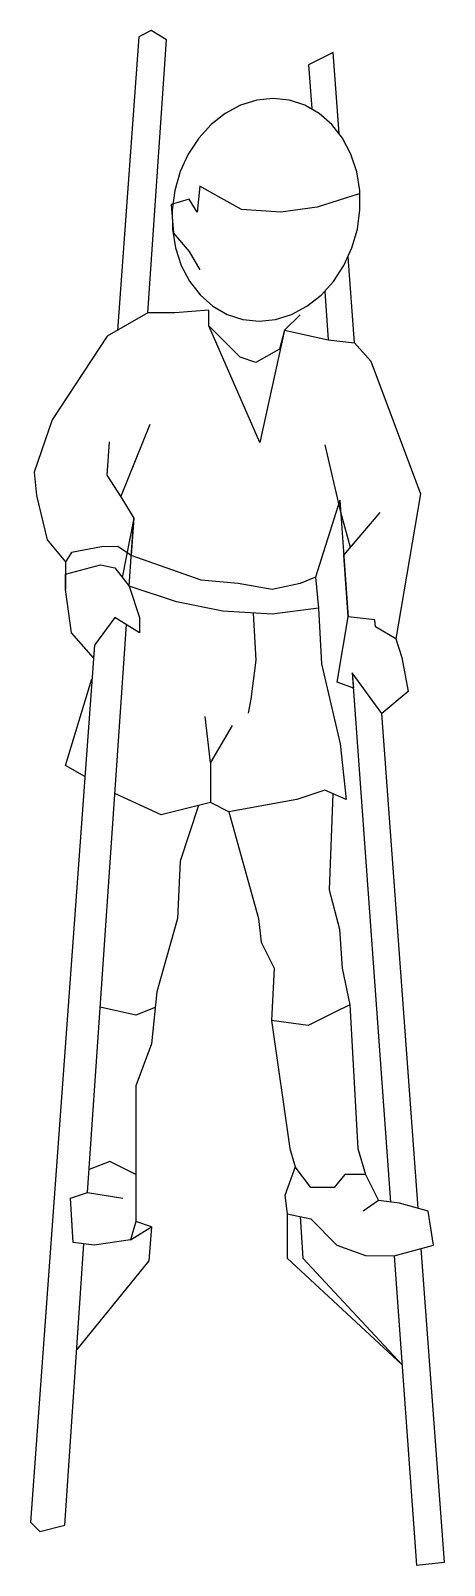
# Model space of a CAD drawing. Extents: x -0.27 to 0.27, y 0 to 2.04.
import ezdxf

# ---------------------------------------------------------------- set-up
doc = ezdxf.new("R2010")
doc.units = 0
doc.header["$MEASUREMENT"] = 0

msp = doc.modelspace()

# ---------------------------------------------------------------- linework, layer by layer
at = {"linetype": 'Continuous'}
for p, q in [((-0.1149, 2.039), (-0.1313, 2.0308)), ((-0.0944, 2.0267), (-0.1149, 2.039)), ((-0.1313, 2.0308), (-0.1597, 1.6408)), ((-0.1192, 1.6639), (-0.0944, 2.0267)), ((0.1272, 2.0102), (0.0944, 1.9938)), ((0.1351, 1.9025), (0.1272, 2.0102)), ((0.0944, 1.9938), (0.0986, 1.9354)), ((0.0041, 1.94), (-0.0163, 1.9291)), ((0.0255, 1.9466), (0.0041, 1.94)), ((0.0474, 1.9489), (0.0255, 1.9466)), ((0.0689, 1.9466), (0.0474, 1.9489)), ((0.0895, 1.9399), (0.0689, 1.9466)), ((0.1085, 1.929), (0.0895, 1.9399)), ((-0.0163, 1.9291), (-0.0351, 1.9144)), ((0.1254, 1.9142), (0.1085, 1.929)), ((-0.0351, 1.9144), (-0.0516, 1.8961)), ((0.1396, 1.896), (0.1254, 1.9142)), ((-0.0516, 1.8961), (-0.0655, 1.875)), ((0.1508, 1.8748), (0.1396, 1.896)), ((-0.0655, 1.875), (-0.0762, 1.8517)), ((0.1585, 1.8515), (0.1508, 1.8748)), ((-0.0762, 1.8517), (-0.0834, 1.8268)), ((0.1625, 1.8266), (0.1585, 1.8515)), ((-0.0641, 1.8151), (-0.0883, 1.8081)), ((-0.0834, 1.8268), (-0.0869, 1.8011)), ((-0.0536, 1.7977), (-0.0641, 1.8151)), ((-0.0502, 1.8324), (-0.0536, 1.7977)), ((-0.0259, 1.8186), (-0.0502, 1.8324)), ((0.0053, 1.8012), (-0.0259, 1.8186)), ((0.1615, 1.822), (0.106, 1.8047)), ((0.1628, 1.8009), (0.1625, 1.8266)), ((-0.0883, 1.8081), (-0.0849, 1.77)), ((-0.0869, 1.8011), (-0.0866, 1.7754)), ((0.0574, 1.7977), (0.0053, 1.8012)), ((0.106, 1.8047), (0.0574, 1.7977)), ((0.1593, 1.7752), (0.1628, 1.8009)), ((-0.0866, 1.7754), (-0.0826, 1.7506)), ((0.1521, 1.7503), (0.1593, 1.7752)), ((-0.0849, 1.77), (-0.0641, 1.7457)), ((-0.0826, 1.7506), (-0.0749, 1.7272)), ((-0.0641, 1.7457), (-0.0502, 1.7214)), ((0.1414, 1.727), (0.1521, 1.7503)), ((0.1556, 1.6242), (0.1472, 1.7386)), ((-0.0749, 1.7272), (-0.0637, 1.7061)), ((0.1275, 1.7059), (0.1414, 1.727)), ((-0.0637, 1.7061), (-0.0495, 1.6878)), ((0.111, 1.6877), (0.1275, 1.7059)), ((0.1161, 1.6926), (0.1207, 1.6282)), ((-0.0495, 1.6878), (-0.0326, 1.673)), ((-0.0326, 1.673), (-0.0136, 1.6621)), ((0.0718, 1.662), (0.0922, 1.6729)), ((0.0922, 1.6729), (0.111, 1.6877)), ((-0.1192, 1.6639), (-0.1733, 1.633)), ((-0.0831, 1.6642), (-0.1192, 1.6639)), ((-0.038, 1.6677), (-0.0831, 1.6642)), ((-0.038, 1.6469), (-0.038, 1.6677)), ((-0.0136, 1.6621), (0.007, 1.6554)), ((0.007, 1.6554), (0.0286, 1.6532)), ((0.0286, 1.6532), (0.0504, 1.6554)), ((0.0504, 1.6554), (0.0718, 1.662)), ((0.0831, 1.6615), (0.0626, 1.641)), ((-0.1733, 1.633), (-0.2461, 1.522)), ((0.0298, 1.492), (-0.038, 1.6469)), ((0.0037, 1.6053), (-0.038, 1.6469)), ((0.0626, 1.641), (0.0298, 1.492)), ((0.0626, 1.641), (0.0557, 1.6157)), ((0.0626, 1.641), (0.1207, 1.6282)), ((0.0557, 1.6157), (0.0245, 1.5983)), ((0.1207, 1.6282), (0.1556, 1.6242)), ((0.1556, 1.6242), (0.1774, 1.6)), ((0.0245, 1.5983), (0.0037, 1.6053)), ((0.1774, 1.6), (0.2431, 1.4236)), ((-0.2461, 1.522), (-0.2704, 1.4526)), ((-0.1549, 1.4195), (-0.116, 1.5163)), ((-0.1704, 1.4927), (-0.1737, 1.4484)), ((0.1372, 1.3993), (0.1165, 1.4885)), ((-0.2704, 1.4526), (-0.267, 1.4214)), ((-0.1737, 1.4484), (-0.1549, 1.4195)), ((-0.267, 1.4214), (-0.2531, 1.3624)), ((-0.1549, 1.4195), (-0.1379, 1.3913)), ((0.136, 1.4153), (0.1036, 1.3128)), ((0.136, 1.4153), (0.1472, 1.26)), ((0.2431, 1.4236), (0.2103, 1.2308)), ((-0.1379, 1.3913), (-0.1531, 1.3124)), ((-0.1442, 1.3009), (-0.1379, 1.3913)), ((-0.1379, 1.3913), (-0.1414, 1.3415)), ((0.1503, 1.3525), (0.1372, 1.3993)), ((0.1413, 1.3419), (0.1897, 1.399)), ((-0.2531, 1.3624), (-0.2287, 1.3333)), ((-0.1806, 1.3533), (-0.2205, 1.3456)), ((-0.159, 1.3538), (-0.1806, 1.3533)), ((-0.1414, 1.3415), (-0.159, 1.3538)), ((-0.2205, 1.3456), (-0.2287, 1.3333)), ((-0.2287, 1.3333), (-0.2287, 1.2964)), ((-0.2287, 1.3169), (-0.1823, 1.3294)), ((-0.1823, 1.3294), (-0.1631, 1.3251)), ((-0.0482, 1.3087), (-0.1414, 1.3415)), ((0.1472, 1.26), (0.1413, 1.3419)), ((-0.2287, 1.2964), (-0.2287, 1.3169)), ((-0.1631, 1.3251), (-0.1442, 1.3009)), ((0.001, 1.3046), (-0.0482, 1.3087)), ((0.1036, 1.3128), (0.0831, 1.3046)), ((0.1036, 1.3128), (0.1077, 1.2718)), ((-0.2205, 1.239), (-0.2287, 1.2964)), ((-0.1442, 1.3009), (-0.1303, 1.2595)), ((-0.081, 1.28), (-0.1442, 1.3009)), ((0.0462, 1.2964), (0.001, 1.3046)), ((0.0831, 1.3046), (0.0462, 1.2964)), ((-0.0195, 1.2677), (-0.081, 1.28)), ((0.0462, 1.2636), (-0.0195, 1.2677)), ((0.021, 1.2652), (0.0245, 1.2028)), ((0.1077, 1.2718), (0.0462, 1.2636)), ((0.1077, 1.2718), (0.1118, 1.1979)), ((-0.1994, 0.4955), (-0.1476, 1.2498)), ((-0.1631, 1.2595), (-0.1901, 1.2227)), ((-0.1303, 1.239), (-0.1631, 1.2595)), ((-0.1303, 1.2595), (-0.1303, 1.239)), ((0.1323, 1.1733), (0.1472, 1.26)), ((0.1827, 1.2561), (0.1472, 1.26)), ((0.1834, 1.2467), (0.1827, 1.2561)), ((0.1834, 1.2467), (0.1827, 1.2561)), ((0.2103, 1.2308), (0.1834, 1.2467)), ((-0.1913, 1.2058), (-0.2205, 1.239)), ((0.2103, 1.2308), (0.2185, 1.2061)), ((-0.1901, 1.2227), (-0.2749, 0.0574)), ((-0.1901, 1.2227), (-0.1913, 1.2058)), ((0.2185, 1.2061), (0.2267, 1.161)), ((0.0245, 1.2028), (0.0176, 1.1507)), ((0.1118, 1.1979), (0.1364, 1.0913)), ((0.1526, 1.1856), (0.2032, 0.4826)), ((0.1526, 1.1856), (0.154, 1.1655)), ((0.1918, 1.1319), (0.1526, 1.1856)), ((-0.2287, 1.0626), (-0.1934, 1.1776)), ((0.154, 1.1655), (0.1323, 1.1733)), ((0.0176, 1.1507), (0.0143, 1.1324)), ((0.2267, 1.161), (0.1918, 1.1319)), ((-0.0359, 1.0667), (-0.0431, 1.1277)), ((0.2403, 0.4743), (0.1918, 1.1319)), ((-0.0072, 1.1159), (-0.0359, 1.0667)), ((0.1364, 1.0913), (0.1446, 1.0174)), ((-0.2028, 1.048), (-0.2287, 1.0626)), ((-0.0359, 1.0667), (-0.0359, 1.0133)), ((-0.1015, 0.9969), (-0.163, 1.0256)), ((0.1159, 1.0297), (0.079, 1.0174)), ((0.1446, 1.0174), (0.1159, 1.0297)), ((0.1268, 1.0251), (0.1217, 0.8974)), ((-0.0359, 1.0133), (-0.1015, 0.9969)), ((-0.052, 1.0093), (-0.0761, 0.9356)), ((-0.0113, 1.001), (-0.0359, 1.0133)), ((0.079, 1.0174), (-0.0113, 1.001)), ((-0.0113, 1.001), (0.028, 0.8593)), ((-0.0761, 0.9356), (-0.0796, 0.8593)), ((0.1217, 0.8974), (0.1355, 0.8454)), ((-0.0796, 0.8593), (-0.1073, 0.7621)), ((0.028, 0.8593), (0.0314, 0.828)), ((0.1355, 0.8454), (0.139, 0.7933)), ((0.0314, 0.828), (0.0488, 0.7933)), ((0.0488, 0.7933), (0.0453, 0.7239)), ((0.139, 0.7933), (0.1494, 0.7447)), ((-0.1073, 0.7621), (-0.1143, 0.6927)), ((-0.1351, 0.7309), (-0.1825, 0.7414)), ((-0.1094, 0.7411), (-0.1351, 0.7309)), ((0.1286, 0.7343), (0.0939, 0.717)), ((0.1494, 0.7447), (0.1286, 0.7343)), ((0.1494, 0.7447), (0.1598, 0.5539)), ((0.0939, 0.717), (0.0453, 0.7239)), ((0.0453, 0.7239), (0.0696, 0.5539)), ((-0.1143, 0.6927), (-0.1351, 0.6372)), ((-0.1351, 0.6372), (-0.1351, 0.5435)), ((0.0696, 0.5539), (0.0766, 0.5296)), ((0.1598, 0.5539), (0.1702, 0.5192)), ((-0.1698, 0.5366), (-0.1973, 0.5259)), ((-0.1351, 0.5192), (-0.1698, 0.5366)), ((-0.1351, 0.5435), (-0.1351, 0.5192)), ((-0.1351, 0.5192), (-0.1351, 0.4915)), ((0.0766, 0.5296), (0.0627, 0.4915)), ((0.0974, 0.5019), (0.0766, 0.5296)), ((0.1425, 0.5192), (0.1286, 0.5019)), ((0.1702, 0.5192), (0.1425, 0.5192)), ((0.1702, 0.5192), (0.1876, 0.4845)), ((-0.2219, 0.488), (-0.1994, 0.4955)), ((-0.1994, 0.4955), (-0.1525, 0.488)), ((-0.1351, 0.4915), (-0.1351, 0.4568)), ((0.0627, 0.4915), (0.0661, 0.4672)), ((0.1286, 0.5019), (0.0974, 0.5019)), ((-0.2184, 0.429), (-0.2219, 0.488)), ((0.1876, 0.4845), (0.1668, 0.4706)), ((0.2153, 0.4811), (0.1876, 0.4845)), ((0.2535, 0.4706), (0.2153, 0.4811)), ((0.2605, 0.4255), (0.2535, 0.4706)), ((-0.1351, 0.4568), (-0.142, 0.4325)), ((-0.142, 0.4325), (-0.1143, 0.4498)), ((-0.1143, 0.4498), (-0.1351, 0.4568)), ((-0.1143, 0.4498), (-0.1178, 0.4047)), ((0.0661, 0.4672), (0.0661, 0.4082)), ((0.0661, 0.4672), (0.0974, 0.4602)), ((0.0834, 0.4633), (0.087, 0.4082)), ((0.0974, 0.4602), (0.1321, 0.4255)), ((-0.1906, 0.4255), (-0.2184, 0.429)), ((-0.142, 0.4325), (-0.1906, 0.4255)), ((-0.2297, 0.0533), (-0.2041, 0.4272)), ((0.0661, 0.4082), (0.2188, 0.2662)), ((0.087, 0.4082), (0.2188, 0.2662)), ((0.1321, 0.4255), (0.1702, 0.4117)), ((0.1702, 0.4117), (0.2083, 0.4114)), ((0.2083, 0.4114), (0.2605, 0.4255)), ((0.2083, 0.4114), (0.238, 0)), ((0.2749, 0.0041), (0.2442, 0.4211)), ((-0.1178, 0.4047), (-0.2137, 0.2869)), ((-0.2749, 0.0574), (-0.2626, 0.0451)), ((-0.2626, 0.0451), (-0.2297, 0.0533)), ((0.238, 0), (0.2749, 0.0041))]:
    msp.add_line(p, q, dxfattribs=at)

doc.saveas('drawing.dxf')
